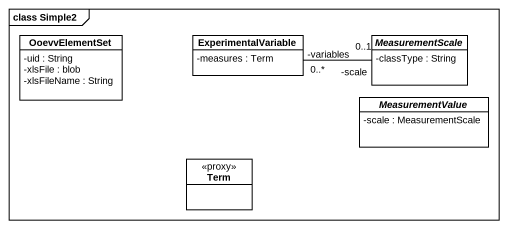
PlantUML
@startuml
mainframe class Simple2
hide circle
hide empty members
skinparam classAttributeIconSize 0
class OoevvElementSet {
  -uid : String
  -xlsFile : blob
  -xlsFileName : String
}
class ExperimentalVariable {
  -measures : Term
}
abstract class MeasurementScale {
  -classType : String
}
abstract class MeasurementValue {
  -scale : MeasurementScale
}
class Term <<proxy>>
MeasurementScale "-scale\n0..1" -left- "-variables\n0..*" ExperimentalVariable
@enduml
